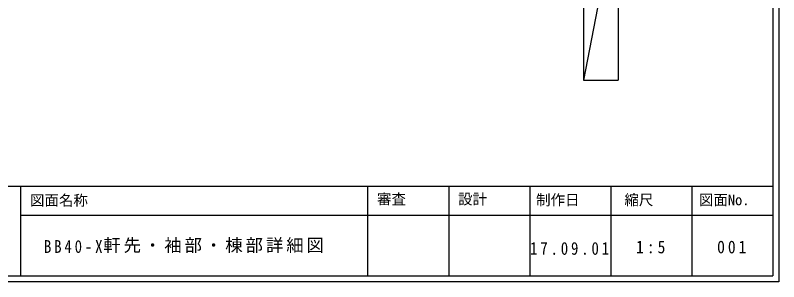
# Model space of a CAD drawing. Units: millimetres, scale not verified. Extents: x -2040 to -50, y -944 to 1841.
# Drawn here: x -710 to -50, y 491 to 720 of the extents above; entities that cross this region are included whole.
import ezdxf
from ezdxf.enums import TextEntityAlignment as Align

# ---------------------------------------------------------------- set-up
doc = ezdxf.new("R2010")
doc.units = ezdxf.units.MM
doc.header["$LTSCALE"] = 5
doc.linetypes.add('DASHED1', pattern=[1.8, 1.2, -0.6])
for name, color, linetype in [('4-0', 7, 'Continuous'), ('4-1', 4, 'Continuous'), ('4-3', 6, 'Continuous'), ('4-4', 6, 'DASHED1'), ('4-D', 2, 'Continuous')]:
    doc.layers.add(name, color=color, linetype=linetype)
doc.styles.add('ＭＳ ゴシック', font='')
doc.styles.get('ＭＳ ゴシック').set_extended_font_data('MS Gothic')

msp = doc.modelspace()

# ---------------------------------------------------------------- linework, layer by layer
at = {"layer": '4-0'}
for p, q in [((-50.483, 1840.537), (-50.483, 490.538)), ((-50.483, 490.538), (-2040.483, 490.538))]:
    msp.add_line(p, q, dxfattribs=at)
at = {"layer": '4-0', "color": 2}
for p in [(-55.483, 1835.537), (-2035.483, 495.538)]:
    msp.add_line(p, (-55.483, 495.538), dxfattribs=at)
at = {"layer": '4-0', "color": 4}
for p, q in [((-2035.483, 572.897), (-55.483, 572.897)), ((-705.261, 572.897), (-705.261, 495.538)), ((-405.483, 572.897), (-405.483, 495.538)), ((-335.483, 572.897), (-335.483, 495.538)), ((-265.483, 572.897), (-265.483, 495.538)), ((-195.483, 572.897), (-195.483, 495.538)), ((-125.483, 572.897), (-125.483, 495.538)), ((-705.261, 547.888), (-55.483, 547.888))]:
    msp.add_line(p, q, dxfattribs=at)
at = {"layer": '4-1'}
for p, q in [((-189.134, 879.466), (-189.134, 664.466)), ((-219.134, 819.466), (-219.134, 664.466)), ((-189.134, 819.466), (-219.134, 664.466)), ((-219.134, 664.466), (-189.134, 664.466))]:
    msp.add_line(p, q, dxfattribs=at)

# ---------------------------------------------------------------- texts
at = {"layer": '4-0', "color": 2, "style": 'ＭＳ ゴシック'}
for s, p in [('審査', (-397.394, 554.511)), ('設計', (-327.393, 554.511)), ('縮尺', (-183.76, 553.785)), ('図面名称', (-697.064, 553.406)), ('制作日', (-260.01, 553.785)), ('図面No.', (-119.416, 553.785))]:
    msp.add_text(s, height=9.164, dxfattribs=at).set_placement(p, align=Align.BOTTOM_LEFT)
at = {"layer": '4-3', "color": 2, "insert": (-265.222, 513.594), "char_height": 11, "attachment_point": 7, "style": 'ＭＳ ゴシック'}
msp.add_mtext('\\T1.39;\\W0.85;17.09.01', dxfattribs=at)
at = {"layer": '4-4', "color": 2, "char_height": 11, "attachment_point": 7, "style": 'ＭＳ ゴシック'}
for s, insert in [('\\T1.39;\\W0.85;BB40-X', (-685.022, 515.239)), ('\\T1.38;\\W0.9;1:5', (-173.696, 514.847)), ('\\T1.38;\\W0.9;001', (-103.696, 514.847))]:
    msp.add_mtext(s, dxfattribs=dict(at, insert=insert))
at = {"layer": '4-D', "insert": (-633.772, 515.239), "char_height": 11, "attachment_point": 7, "style": 'ＭＳ ゴシック'}
msp.add_mtext('\\T1.17;軒先・袖部・棟部詳細図', dxfattribs=at)

doc.saveas('drawing.dxf')
